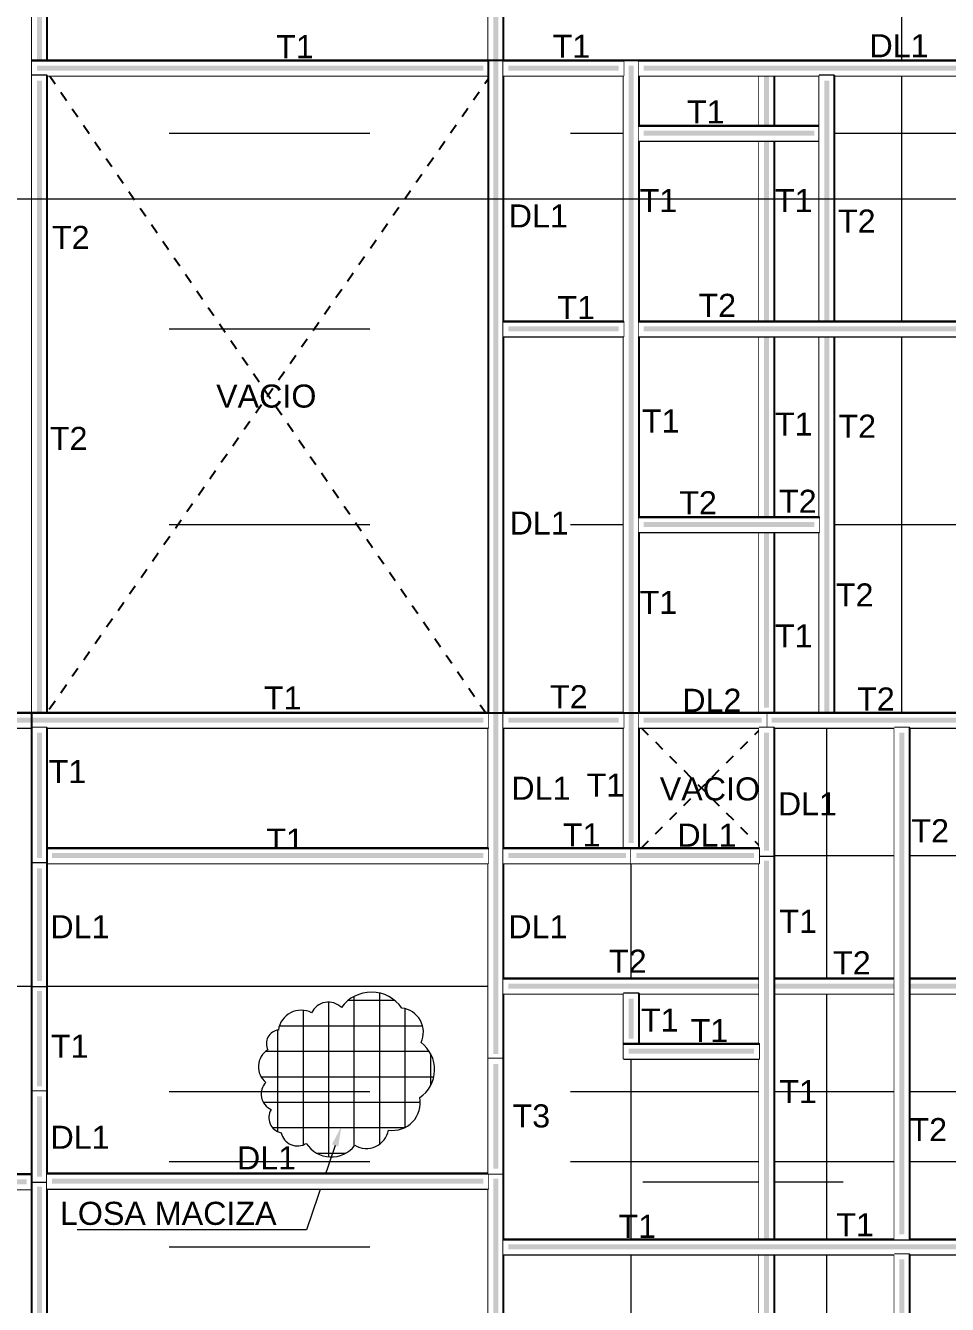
# Model space of a CAD drawing. Header units: metres. Extents: x 14 to 161, y 5 to 309.
# Drawn here: x 120.06 to 129.25, y 214.45 to 227.2 of the extents above; entities that cross this region are included whole.
import ezdxf
from ezdxf import colors
from ezdxf.entities.mleader import LeaderData, LeaderLine
from ezdxf.math import Vec2, Vec3

# ---------------------------------------------------------------- set-up
doc = ezdxf.new("R2010")
doc.units = ezdxf.units.M
doc.set_wipeout_variables(frame=1)
for name, pattern in [('ACAD_ISO05W100', [33, 24, -3, 0, -3, 0, -3]), ('CENTRO2', [0.9, 0.6, -0.1, 0.1, -0.1]), ('LÍNEAS_OCULTAS2', [0.1875, 0.125, -0.0625])]:
    doc.linetypes.add(name, pattern=pattern)
for name, color, linetype, lineweight in [('E-Armado', 2, 'Continuous', 18), ('E-Corte', 2, 'ACAD_ISO05W100', 20), ('E-Ejes', 1, 'CENTRO2', 9), ('E-Textos', 3, 'Continuous', 15)]:
    doc.layers.add(name, color=color, linetype=linetype, lineweight=lineweight)
for name, color, linetype in [('E-Cotas', 2, 'Continuous'), ('E-Dala', 3, 'Continuous'), ('E-Dala 2', 2, 'Continuous'), ('E-Limites', 1, 'Continuous'), ('E-Trabe', 4, 'Continuous'), ('E-Trabe 2', 6, 'Continuous'), ('E-TRABE 3', 8, 'Continuous'), ('E-Vacio', 1, 'LÍNEAS_OCULTAS2')]:
    doc.layers.add(name, color=color, linetype=linetype)
doc.styles.add('General', font='arial.ttf', dxfattribs={"height": 2.3})
doc.linetypes.add('LÍMITE1', pattern='A,6.35,-2.54,[133,ltypeshp.shx,S=2.54,R=0,X=-2.54,Y=0],-2.54,25.4', length=36.83)
doc.linetypes.add('LÍMITE2', pattern='A,6.35,-2.54,[132,ltypeshp.shx,S=2.54,R=0,X=-2.54,Y=0],-2.54,25.4', length=36.83)

# ---------------------------------------------------------------- blocks, each defined once
blk = doc.blocks.new('*U606')
for points in [[(-0.575, -0.075), (7.275, -0.075), (7.275, 0.075), (-0.575, 0.075)], [(-0.525, -0.025), (7.225, -0.025), (7.225, 0.025), (-0.525, 0.025)]]:
    blk.add_lwpolyline(points, close=True)
blk.add_wipeout([(-0.575, -0.075), (7.275, -0.075), (7.275, 0.075), (-0.575, 0.075)])
at = {"linetype": 'ByBlock'}
h = blk.add_hatch(color=256, dxfattribs=at)
h.dxf.hatch_style = 1
h.paths.add_polyline_path([(7.225, -0.025), (7.225, 0.025), (-0.525, 0.025), (-0.525, -0.025)])
blk.add_line((-0.575, 0.075), (7.275, 0.075))
blk = doc.blocks.new('*U612')
for points in [[(-0.5, -0.075), (5.925, -0.075), (5.925, 0.075), (-0.5, 0.075)], [(-0.45, -0.025), (5.875, -0.025), (5.875, 0.025), (-0.45, 0.025)]]:
    blk.add_lwpolyline(points, close=True)
blk.add_wipeout([(-0.5, -0.075), (5.925, -0.075), (5.925, 0.075), (-0.5, 0.075)])
at = {"linetype": 'ByBlock'}
h = blk.add_hatch(color=256, dxfattribs=at)
h.dxf.hatch_style = 1
h.paths.add_polyline_path([(5.875, -0.025), (5.875, 0.025), (-0.45, 0.025), (-0.45, -0.025)])
blk.add_line((-0.5, 0.075), (5.925, 0.075))
blk = doc.blocks.new('*U605')
for points in [[(-0.635, -0.075), (0.59, -0.075), (0.59, 0.075), (-0.635, 0.075)], [(-0.585, -0.025), (0.54, -0.025), (0.54, 0.025), (-0.585, 0.025)]]:
    blk.add_lwpolyline(points, close=True)
blk.add_wipeout([(-0.635, -0.075), (0.59, -0.075), (0.59, 0.075), (-0.635, 0.075)])
at = {"linetype": 'ByBlock'}
h = blk.add_hatch(color=256, dxfattribs=at)
h.dxf.hatch_style = 1
h.paths.add_polyline_path([(0.54, -0.025), (0.54, 0.025), (-0.585, 0.025), (-0.585, -0.025)])
blk.add_line((-0.635, 0.075), (0.59, 0.075))
blk = doc.blocks.new('*U607')
for points in [[(-0.635, -0.075), (10.465, -0.075), (10.465, 0.075), (-0.635, 0.075)], [(-0.585, -0.025), (10.415, -0.025), (10.415, 0.025), (-0.585, 0.025)]]:
    blk.add_lwpolyline(points, close=True)
blk.add_wipeout([(-0.635, -0.075), (10.465, -0.075), (10.465, 0.075), (-0.635, 0.075)])
at = {"linetype": 'ByBlock'}
h = blk.add_hatch(color=256, dxfattribs=at)
h.dxf.hatch_style = 1
h.paths.add_polyline_path([(10.415, -0.025), (10.415, 0.025), (-0.585, 0.025), (-0.585, -0.025)])
blk.add_line((-0.635, 0.075), (10.465, 0.075))
blk = doc.blocks.new('*U592')
for points in [[(-0.5, -0.075), (4.05, -0.075), (4.05, 0.075), (-0.5, 0.075)], [(-0.45, -0.025), (4, -0.025), (4, 0.025), (-0.45, 0.025)]]:
    blk.add_lwpolyline(points, close=True)
blk.add_wipeout([(-0.5, -0.075), (4.05, -0.075), (4.05, 0.075), (-0.5, 0.075)])
at = {"linetype": 'ByBlock'}
h = blk.add_hatch(color=256, dxfattribs=at)
h.dxf.hatch_style = 1
h.paths.add_polyline_path([(4, -0.025), (4, 0.025), (-0.45, 0.025), (-0.45, -0.025)])
blk.add_line((-0.5, 0.075), (4.05, 0.075))
blk = doc.blocks.new('*U608')
for points in [[(-0.5, -0.075), (0.7, -0.075), (0.7, 0.075), (-0.5, 0.075)], [(-0.45, -0.025), (0.65, -0.025), (0.65, 0.025), (-0.45, 0.025)]]:
    blk.add_lwpolyline(points, close=True)
blk.add_wipeout([(-0.5, -0.075), (0.7, -0.075), (0.7, 0.075), (-0.5, 0.075)])
at = {"linetype": 'ByBlock'}
h = blk.add_hatch(color=256, dxfattribs=at)
h.dxf.hatch_style = 1
h.paths.add_polyline_path([(0.65, -0.025), (0.65, 0.025), (-0.45, 0.025), (-0.45, -0.025)])
blk.add_line((-0.5, 0.075), (0.7, 0.075))
blk = doc.blocks.new('*U609')
for points in [[(-0.5, -0.075), (5, -0.075), (5, 0.075), (-0.5, 0.075)], [(-0.45, -0.025), (4.95, -0.025), (4.95, 0.025), (-0.45, 0.025)]]:
    blk.add_lwpolyline(points, close=True)
blk.add_wipeout([(-0.5, -0.075), (5, -0.075), (5, 0.075), (-0.5, 0.075)])
at = {"linetype": 'ByBlock'}
h = blk.add_hatch(color=256, dxfattribs=at)
h.dxf.hatch_style = 1
h.paths.add_polyline_path([(4.95, -0.025), (4.95, 0.025), (-0.45, 0.025), (-0.45, -0.025)])
blk.add_line((-0.5, 0.075), (5, 0.075))
blk = doc.blocks.new('*U611')
for points in [[(-0.5, -0.075), (1.3, -0.075), (1.3, 0.075), (-0.5, 0.075)], [(-0.45, -0.025), (1.25, -0.025), (1.25, 0.025), (-0.45, 0.025)]]:
    blk.add_lwpolyline(points, close=True)
blk.add_wipeout([(-0.5, -0.075), (1.3, -0.075), (1.3, 0.075), (-0.5, 0.075)])
at = {"linetype": 'ByBlock'}
h = blk.add_hatch(color=256, dxfattribs=at)
h.dxf.hatch_style = 1
h.paths.add_polyline_path([(1.25, -0.025), (1.25, 0.025), (-0.45, 0.025), (-0.45, -0.025)])
blk.add_line((-0.5, 0.075), (1.3, 0.075))
blk = doc.blocks.new('*U631')
for points in [[(-0.425, -0.075), (3.975, -0.075), (3.975, 0.075), (-0.425, 0.075)], [(-0.375, -0.025), (3.925, -0.025), (3.925, 0.025), (-0.375, 0.025)]]:
    blk.add_lwpolyline(points, close=True)
blk.add_wipeout([(-0.425, -0.075), (3.975, -0.075), (3.975, 0.075), (-0.425, 0.075)])
at = {"linetype": 'ByBlock'}
h = blk.add_hatch(color=256, dxfattribs=at)
h.dxf.hatch_style = 1
h.paths.add_polyline_path([(3.925, -0.025), (3.925, 0.025), (-0.375, 0.025), (-0.375, -0.025)])
blk.add_line((-0.425, 0.075), (3.975, 0.075))
blk = doc.blocks.new('*U618')
for points in [[(-0.635, -0.075), (5.79, -0.075), (5.79, 0.075), (-0.635, 0.075)], [(-0.585, -0.025), (5.74, -0.025), (5.74, 0.025), (-0.585, 0.025)]]:
    blk.add_lwpolyline(points, close=True)
blk.add_wipeout([(-0.635, -0.075), (5.79, -0.075), (5.79, 0.075), (-0.635, 0.075)])
at = {"linetype": 'ByBlock'}
h = blk.add_hatch(color=256, dxfattribs=at)
h.dxf.hatch_style = 1
h.paths.add_polyline_path([(5.74, -0.025), (5.74, 0.025), (-0.585, 0.025), (-0.585, -0.025)])
blk.add_line((-0.635, 0.075), (5.79, 0.075))
blk = doc.blocks.new('*U619')
for points in [[(-0.575, -0.075), (4.925, -0.075), (4.925, 0.075), (-0.575, 0.075)], [(-0.525, -0.025), (4.875, -0.025), (4.875, 0.025), (-0.525, 0.025)]]:
    blk.add_lwpolyline(points, close=True)
blk.add_wipeout([(-0.575, -0.075), (4.925, -0.075), (4.925, 0.075), (-0.575, 0.075)])
at = {"linetype": 'ByBlock'}
h = blk.add_hatch(color=256, dxfattribs=at)
h.dxf.hatch_style = 1
h.paths.add_polyline_path([(4.875, -0.025), (4.875, 0.025), (-0.525, 0.025), (-0.525, -0.025)])
blk.add_line((-0.575, 0.075), (4.925, 0.075))
blk = doc.blocks.new('*U624')
for points in [[(-0.65, -0.075), (7.335, -0.075), (7.335, 0.075), (-0.65, 0.075)], [(-0.6, -0.025), (7.285, -0.025), (7.285, 0.025), (-0.6, 0.025)]]:
    blk.add_lwpolyline(points, close=True)
blk.add_wipeout([(-0.65, -0.075), (7.335, -0.075), (7.335, 0.075), (-0.65, 0.075)])
at = {"linetype": 'ByBlock'}
h = blk.add_hatch(color=256, dxfattribs=at)
h.dxf.hatch_style = 1
h.paths.add_polyline_path([(7.285, -0.025), (7.285, 0.025), (-0.6, 0.025), (-0.6, -0.025)])
blk.add_line((-0.65, 0.075), (7.335, 0.075))
blk = doc.blocks.new('*U630')
for points in [[(-0.5, -0.075), (5.25, -0.075), (5.25, 0.075), (-0.5, 0.075)], [(-0.45, -0.025), (5.2, -0.025), (5.2, 0.025), (-0.45, 0.025)]]:
    blk.add_lwpolyline(points, close=True)
blk.add_wipeout([(-0.5, -0.075), (5.25, -0.075), (5.25, 0.075), (-0.5, 0.075)])
at = {"linetype": 'ByBlock'}
h = blk.add_hatch(color=256, dxfattribs=at)
h.dxf.hatch_style = 1
h.paths.add_polyline_path([(5.2, -0.025), (5.2, 0.025), (-0.45, 0.025), (-0.45, -0.025)])
blk.add_line((-0.5, 0.075), (5.25, 0.075))
blk = doc.blocks.new('*U598')
for points in [[(-0.5, -0.075), (0.775, -0.075), (0.775, 0.075), (-0.5, 0.075)], [(-0.45, -0.025), (0.725, -0.025), (0.725, 0.025), (-0.45, 0.025)]]:
    blk.add_lwpolyline(points, close=True)
blk.add_wipeout([(-0.5, -0.075), (0.775, -0.075), (0.775, 0.075), (-0.5, 0.075)])
at = {"linetype": 'ByBlock'}
h = blk.add_hatch(color=256, dxfattribs=at)
h.dxf.hatch_style = 1
h.paths.add_polyline_path([(0.725, -0.025), (0.725, 0.025), (-0.45, 0.025), (-0.45, -0.025)])
blk.add_line((-0.5, 0.075), (0.775, 0.075))
blk = doc.blocks.new('*U647')
for points in [[(-0.575, -0.075), (1.225, -0.075), (1.225, 0.075), (-0.575, 0.075)], [(-0.525, -0.025), (1.175, -0.025), (1.175, 0.025), (-0.525, 0.025)]]:
    blk.add_lwpolyline(points, close=True)
blk.add_wipeout([(-0.575, -0.075), (1.225, -0.075), (1.225, 0.075), (-0.575, 0.075)])
at = {"linetype": 'ByBlock'}
h = blk.add_hatch(color=256, dxfattribs=at)
h.dxf.hatch_style = 1
h.paths.add_polyline_path([(1.175, -0.025), (1.175, 0.025), (-0.525, 0.025), (-0.525, -0.025)])
blk.add_line((-0.575, 0.075), (1.225, 0.075))
blk = doc.blocks.new('*U634')
for points in [[(-0.575, -0.075), (0.625, -0.075), (0.625, 0.075), (-0.575, 0.075)], [(-0.525, -0.025), (0.575, -0.025), (0.575, 0.025), (-0.525, 0.025)]]:
    blk.add_lwpolyline(points, close=True)
blk.add_wipeout([(-0.575, -0.075), (0.625, -0.075), (0.625, 0.075), (-0.575, 0.075)])
at = {"linetype": 'ByBlock'}
h = blk.add_hatch(color=256, dxfattribs=at)
h.dxf.hatch_style = 1
h.paths.add_polyline_path([(0.575, -0.025), (0.575, 0.025), (-0.525, 0.025), (-0.525, -0.025)])
blk.add_line((-0.575, 0.075), (0.625, 0.075))
blk = doc.blocks.new('*U636')
for points in [[(-0.65, -0.075), (3.725, -0.075), (3.725, 0.075), (-0.65, 0.075)], [(-0.6, -0.025), (3.675, -0.025), (3.675, 0.025), (-0.6, 0.025)]]:
    blk.add_lwpolyline(points, close=True)
blk.add_wipeout([(-0.65, -0.075), (3.725, -0.075), (3.725, 0.075), (-0.65, 0.075)])
at = {"linetype": 'ByBlock'}
h = blk.add_hatch(color=256, dxfattribs=at)
h.dxf.hatch_style = 1
h.paths.add_polyline_path([(3.675, -0.025), (3.675, 0.025), (-0.6, 0.025), (-0.6, -0.025)])
blk.add_line((-0.65, 0.075), (3.725, 0.075))
blk = doc.blocks.new('*U643')
for points in [[(-0.575, -0.075), (6.35, -0.075), (6.35, 0.075), (-0.575, 0.075)], [(-0.525, -0.025), (6.3, -0.025), (6.3, 0.025), (-0.525, 0.025)]]:
    blk.add_lwpolyline(points, close=True)
blk.add_wipeout([(-0.575, -0.075), (6.35, -0.075), (6.35, 0.075), (-0.575, 0.075)])
at = {"linetype": 'ByBlock'}
h = blk.add_hatch(color=256, dxfattribs=at)
h.dxf.hatch_style = 1
h.paths.add_polyline_path([(6.3, -0.025), (6.3, 0.025), (-0.525, 0.025), (-0.525, -0.025)])
blk.add_line((-0.575, 0.075), (6.35, 0.075))
blk = doc.blocks.new('*U635')
for points in [[(-0.575, -0.075), (0.7, -0.075), (0.7, 0.075), (-0.575, 0.075)], [(-0.525, -0.025), (0.65, -0.025), (0.65, 0.025), (-0.525, 0.025)]]:
    blk.add_lwpolyline(points, close=True)
blk.add_wipeout([(-0.575, -0.075), (0.7, -0.075), (0.7, 0.075), (-0.575, 0.075)])
at = {"linetype": 'ByBlock'}
h = blk.add_hatch(color=256, dxfattribs=at)
h.dxf.hatch_style = 1
h.paths.add_polyline_path([(0.65, -0.025), (0.65, 0.025), (-0.525, 0.025), (-0.525, -0.025)])
blk.add_line((-0.575, 0.075), (0.7, 0.075))
blk = doc.blocks.new('*U632')
for points in [[(-0.5, -0.075), (0.85, -0.075), (0.85, 0.075), (-0.5, 0.075)], [(-0.45, -0.025), (0.8, -0.025), (0.8, 0.025), (-0.45, 0.025)]]:
    blk.add_lwpolyline(points, close=True)
blk.add_wipeout([(-0.5, -0.075), (0.85, -0.075), (0.85, 0.075), (-0.5, 0.075)])
at = {"linetype": 'ByBlock'}
h = blk.add_hatch(color=256, dxfattribs=at)
h.dxf.hatch_style = 1
h.paths.add_polyline_path([(0.8, -0.025), (0.8, 0.025), (-0.45, 0.025), (-0.45, -0.025)])
blk.add_line((-0.5, 0.075), (0.85, 0.075))
blk = doc.blocks.new('*U637')
for points in [[(-0.5, -0.075), (0.55, -0.075), (0.55, 0.075), (-0.5, 0.075)], [(-0.45, -0.025), (0.5, -0.025), (0.5, 0.025), (-0.45, 0.025)]]:
    blk.add_lwpolyline(points, close=True)
blk.add_wipeout([(-0.5, -0.075), (0.55, -0.075), (0.55, 0.075), (-0.5, 0.075)])
at = {"linetype": 'ByBlock'}
h = blk.add_hatch(color=256, dxfattribs=at)
h.dxf.hatch_style = 1
h.paths.add_polyline_path([(0.5, -0.025), (0.5, 0.025), (-0.45, 0.025), (-0.45, -0.025)])
blk.add_line((-0.5, 0.075), (0.55, 0.075))
blk = doc.blocks.new('*U641')
for points in [[(-0.575, -0.075), (2.745, -0.075), (2.745, 0.075), (-0.575, 0.075)], [(-0.525, -0.025), (2.695, -0.025), (2.695, 0.025), (-0.525, 0.025)]]:
    blk.add_lwpolyline(points, close=True)
blk.add_wipeout([(-0.575, -0.075), (2.745, -0.075), (2.745, 0.075), (-0.575, 0.075)])
at = {"linetype": 'ByBlock'}
h = blk.add_hatch(color=256, dxfattribs=at)
h.dxf.hatch_style = 1
h.paths.add_polyline_path([(2.695, -0.025), (2.695, 0.025), (-0.525, 0.025), (-0.525, -0.025)])
blk.add_line((-0.575, 0.075), (2.745, 0.075))
blk = doc.blocks.new('*U640')
for points in [[(0.319, -0.075), (3.65, -0.075), (3.65, 0.075), (0.319, 0.075)], [(0.369, -0.025), (3.6, -0.025), (3.6, 0.025), (0.369, 0.025)]]:
    blk.add_lwpolyline(points, close=True)
blk.add_wipeout([(0.319, -0.075), (3.65, -0.075), (3.65, 0.075), (0.319, 0.075)])
at = {"linetype": 'ByBlock'}
h = blk.add_hatch(color=256, dxfattribs=at)
h.dxf.hatch_style = 1
h.paths.add_polyline_path([(3.6, -0.025), (3.6, 0.025), (0.369, 0.025), (0.369, -0.025)])
blk.add_line((0.319, 0.075), (3.65, 0.075))
blk = doc.blocks.new('*U644')
for points in [[(-0.5, -0.075), (5.92, -0.075), (5.92, 0.075), (-0.5, 0.075)], [(-0.45, -0.025), (5.87, -0.025), (5.87, 0.025), (-0.45, 0.025)]]:
    blk.add_lwpolyline(points, close=True)
blk.add_wipeout([(-0.5, -0.075), (5.92, -0.075), (5.92, 0.075), (-0.5, 0.075)])
at = {"linetype": 'ByBlock'}
h = blk.add_hatch(color=256, dxfattribs=at)
h.dxf.hatch_style = 1
h.paths.add_polyline_path([(5.87, -0.025), (5.87, 0.025), (-0.45, 0.025), (-0.45, -0.025)])
blk.add_line((-0.5, 0.075), (5.92, 0.075))
blk = doc.blocks.new('*U638')
for points in [[(-0.635, -0.075), (0.264, -0.075), (0.264, 0.075), (-0.635, 0.075)], [(-0.585, -0.025), (0.214, -0.025), (0.214, 0.025), (-0.585, 0.025)]]:
    blk.add_lwpolyline(points, close=True)
blk.add_wipeout([(-0.635, -0.075), (0.264, -0.075), (0.264, 0.075), (-0.635, 0.075)])
at = {"linetype": 'ByBlock'}
h = blk.add_hatch(color=256, dxfattribs=at)
h.dxf.hatch_style = 1
h.paths.add_polyline_path([(0.214, -0.025), (0.214, 0.025), (-0.585, 0.025), (-0.585, -0.025)])
blk.add_line((-0.635, 0.075), (0.264, 0.075))
blk = doc.blocks.new('*U1002')
for points in [[(-0.575, -0.075), (3.825, -0.075), (3.825, 0.075), (-0.575, 0.075)], [(-0.525, -0.025), (3.775, -0.025), (3.775, 0.025), (-0.525, 0.025)]]:
    blk.add_lwpolyline(points, close=True)
blk.add_wipeout([(-0.575, -0.075), (3.825, -0.075), (3.825, 0.075), (-0.575, 0.075)])
at = {"linetype": 'ByBlock'}
h = blk.add_hatch(color=256, dxfattribs=at)
h.dxf.hatch_style = 1
h.paths.add_polyline_path([(3.775, -0.025), (3.775, 0.025), (-0.525, 0.025), (-0.525, -0.025)])
blk.add_line((-0.575, 0.075), (3.825, 0.075))
blk = doc.blocks.new('*U582')
for points in [[(-0.5, -0.075), (0, -0.075), (0, 0.075), (-0.5, 0.075)], [(-0.45, -0.025), (-0.05, -0.025), (-0.05, 0.025), (-0.45, 0.025)]]:
    blk.add_lwpolyline(points, close=True)
blk.add_wipeout([(-0.5, -0.075), (0, -0.075), (0, 0.075), (-0.5, 0.075)])
at = {"linetype": 'ByBlock'}
h = blk.add_hatch(color=256, dxfattribs=at)
h.dxf.hatch_style = 1
h.paths.add_polyline_path([(-0.45, 0.025), (-0.45, -0.025), (-0.05, -0.025), (-0.05, 0.025)])
blk.add_line((-0.5, 0.075), (0, 0.075))
blk = doc.blocks.new('*U645')
for points in [[(-0.5, -0.075), (4.45, -0.075), (4.45, 0.075), (-0.5, 0.075)], [(-0.45, -0.025), (4.4, -0.025), (4.4, 0.025), (-0.45, 0.025)]]:
    blk.add_lwpolyline(points, close=True)
blk.add_wipeout([(-0.5, -0.075), (4.45, -0.075), (4.45, 0.075), (-0.5, 0.075)])
at = {"linetype": 'ByBlock'}
h = blk.add_hatch(color=256, dxfattribs=at)
h.dxf.hatch_style = 1
h.paths.add_polyline_path([(4.4, -0.025), (4.4, 0.025), (-0.45, 0.025), (-0.45, -0.025)])
blk.add_line((-0.5, 0.075), (4.45, 0.075))
blk = doc.blocks.new('*U646')
for points in [[(-0.5, -0.075), (1.945, -0.075), (1.945, 0.075), (-0.5, 0.075)], [(-0.45, -0.025), (1.895, -0.025), (1.895, 0.025), (-0.45, 0.025)]]:
    blk.add_lwpolyline(points, close=True)
blk.add_wipeout([(-0.5, -0.075), (1.945, -0.075), (1.945, 0.075), (-0.5, 0.075)])
at = {"linetype": 'ByBlock'}
h = blk.add_hatch(color=256, dxfattribs=at)
h.dxf.hatch_style = 1
h.paths.add_polyline_path([(1.895, -0.025), (1.895, 0.025), (-0.45, 0.025), (-0.45, -0.025)])
blk.add_line((-0.5, 0.075), (1.945, 0.075))
blk = doc.blocks.new('*U648')
for points in [[(-0.635, -0.075), (0.64, -0.075), (0.64, 0.075), (-0.635, 0.075)], [(-0.585, -0.025), (0.59, -0.025), (0.59, 0.025), (-0.585, 0.025)]]:
    blk.add_lwpolyline(points, close=True)
blk.add_wipeout([(-0.635, -0.075), (0.64, -0.075), (0.64, 0.075), (-0.635, 0.075)])
at = {"linetype": 'ByBlock'}
h = blk.add_hatch(color=256, dxfattribs=at)
h.dxf.hatch_style = 1
h.paths.add_polyline_path([(0.59, -0.025), (0.59, 0.025), (-0.585, 0.025), (-0.585, -0.025)])
blk.add_line((-0.635, 0.075), (0.64, 0.075))
blk = doc.blocks.new('*U649')
for points in [[(-0.65, -0.075), (0.625, -0.075), (0.625, 0.075), (-0.65, 0.075)], [(-0.6, -0.025), (0.575, -0.025), (0.575, 0.025), (-0.6, 0.025)]]:
    blk.add_lwpolyline(points, close=True)
blk.add_wipeout([(-0.65, -0.075), (0.625, -0.075), (0.625, 0.075), (-0.65, 0.075)])
at = {"linetype": 'ByBlock'}
h = blk.add_hatch(color=256, dxfattribs=at)
h.dxf.hatch_style = 1
h.paths.add_polyline_path([(0.575, -0.025), (0.575, 0.025), (-0.6, 0.025), (-0.6, -0.025)])
blk.add_line((-0.65, 0.075), (0.625, 0.075))
blk = doc.blocks.new('*U650')
for points in [[(-0.635, -0.075), (4.465, -0.075), (4.465, 0.075), (-0.635, 0.075)], [(-0.585, -0.025), (4.415, -0.025), (4.415, 0.025), (-0.585, 0.025)]]:
    blk.add_lwpolyline(points, close=True)
blk.add_wipeout([(-0.635, -0.075), (4.465, -0.075), (4.465, 0.075), (-0.635, 0.075)])
at = {"linetype": 'ByBlock'}
h = blk.add_hatch(color=256, dxfattribs=at)
h.dxf.hatch_style = 1
h.paths.add_polyline_path([(4.415, -0.025), (4.415, 0.025), (-0.585, 0.025), (-0.585, -0.025)])
blk.add_line((-0.635, 0.075), (4.465, 0.075))
blk = doc.blocks.new('*U1003')
for points in [[(-0.5, -0.075), (0.644, -0.075), (0.644, 0.075), (-0.5, 0.075)], [(-0.45, -0.025), (0.594, -0.025), (0.594, 0.025), (-0.45, 0.025)]]:
    blk.add_lwpolyline(points, close=True)
blk.add_wipeout([(-0.5, -0.075), (0.644, -0.075), (0.644, 0.075), (-0.5, 0.075)])
at = {"linetype": 'ByBlock'}
h = blk.add_hatch(color=256, dxfattribs=at)
h.dxf.hatch_style = 1
h.paths.add_polyline_path([(0.594, -0.025), (0.594, 0.025), (-0.45, 0.025), (-0.45, -0.025)])
blk.add_line((-0.5, 0.075), (0.644, 0.075))

msp = doc.modelspace()

# ---------------------------------------------------------------- hatches: boundary and pattern name
at = {"layer": 'E-Armado'}
h = msp.add_hatch(dxfattribs=at)
h.set_pattern_fill('NET', color=4, scale=0.08, style=0)
h.set_pattern_definition([(0, (-4483.96817, -13.40345), (0, 0.254), []), (90, (-4483.96817, -13.40345), (-0.254, 2e-17), [])])
h.paths.add_polyline_path([(123.20994, 217.41029, 0.52056705), (122.91249, 217.35745, 0.52056705), (122.582, 217.18572, 0.52056705), (122.47625, 216.98756, 0.52056705), (122.45642, 216.66391, 0.52056705), (122.50929, 216.3931, 0.52056705), (122.60844, 216.16193, 0.52056705), (122.85962, 216.05624, 0.52056705), (123.34213, 216.03643, 0.52056705), (123.67924, 216.18835, 0.52056705), (123.9899, 216.512, 0.52056705), (124.00312, 217.06022, 0.52056705), (123.81143, 217.40369, 0.52056705)])

# ---------------------------------------------------------------- linework, layer by layer
msp.add_lwpolyline([(123.20994, 217.41029, 0.52056705), (122.91249, 217.35745, 0.52056705), (122.582, 217.18572, 0.52056705), (122.47625, 216.98756, 0.52056705), (122.45642, 216.66391, 0.52056705), (122.50929, 216.3931, 0.52056705), (122.60844, 216.16193, 0.52056705), (122.85962, 216.05624, 0.52056705), (123.34213, 216.03643, 0.52056705), (123.67924, 216.18835, 0.52056705), (123.9899, 216.512, 0.52056705), (124.00312, 217.06022, 0.52056705), (123.81143, 217.40369, 0.52056705)], format="xyb", close=True, dxfattribs=at)
at = {"layer": 'E-Dala', "color": 3, "linetype": 'LÍMITE2', "ltscale": 0.1}
msp.add_line((127.44819, 218.92365), (126.09819, 218.92365), dxfattribs=at)
at = {"layer": 'E-Ejes', "ltscale": 20}
for points in [[(120.19819, 209.92365), (120.19819, 236.15069), (120.19819, 236.15069)], [(124.74819, 209.92365), (124.74819, 236.15069), (124.74819, 236.15069)], [(126.09819, 209.92365), (126.09819, 236.15069), (126.09819, 236.15069)], [(127.44819, 209.92365), (127.44819, 236.15069), (127.44819, 236.15069)], [(128.04819, 209.89629), (128.04819, 236.12333), (128.04819, 236.12333)], [(128.79819, 209.92365), (128.79819, 236.15069), (128.79819, 236.15069)], [(128.79819, 220.27365), (128.79819, 228.07365)], [(107.49328, 226.77365), (135.16914, 226.77365)], [(107.49328, 226.12365), (135.16914, 226.12365)], [(107.49328, 224.17365), (135.16914, 224.17365)], [(107.49328, 222.22365), (135.16914, 222.22365)], [(107.49328, 220.27365), (135.16914, 220.27365)], [(107.49328, 218.92365), (135.16914, 218.92365)], [(107.49328, 217.62365), (135.16914, 217.62365)], [(118.84819, 217.62365), (124.74819, 217.62365)], [(107.49328, 216.57365), (135.16914, 216.57365)], [(107.49328, 215.87365), (135.16914, 215.87365)], [(106.97523, 215.5373), (107.49328, 215.5373), (107.49328, 215.67405), (112.21319, 215.67405), (135.16914, 215.67405), (135.16914, 215.5373), (135.6872, 215.5373)], [(107.49328, 215.02365), (135.16914, 215.02365)]]:
    msp.add_lwpolyline(points, dxfattribs=at)
at = {"layer": 'E-Trabe', "color": 4, "linetype": 'LÍMITE1', "ltscale": 0.1}
for p, q in [((118.84819, 220.27365), (120.19819, 220.27365)), ((126.09819, 216.97365), (127.44819, 216.97365))]:
    msp.add_line(p, q, dxfattribs=at)
at = {"layer": 'E-Vacio', "ltscale": 0.5}
for p, q in [((124.69809, 226.69865), (120.22319, 220.27365)), ((120.29809, 226.69883), (124.69809, 220.27365)), ((126.19819, 220.19865), (127.39819, 218.99865)), ((127.39819, 220.19865), (126.19819, 218.99865))]:
    msp.add_line(p, q, dxfattribs=at)

# ---------------------------------------------------------------- texts
at = {"layer": 'E-Textos', "ltscale": 0.5, "char_height": 0.23, "attachment_point": 1, "style": 'General'}
for s, insert, width in [('T1', (122.55857, 227.10222), 0.316244), ('T1', (125.31571, 227.10639), 0.316244), ('DL1', (128.47429, 227.11142), 0.316244), ('T1', (126.65482, 226.45267), 0.316244), ('T1', (126.18308, 225.569), 0.316244), ('T1', (127.53204, 225.569), 0.316244), ('DL1', (124.87767, 225.41503), 0.316244), ('T2', (128.16018, 225.36343), 0.316244), ('T2', (120.32355, 225.20101), 0.316244), ('T1', (125.36303, 224.5022), 0.316244), ('T2', (126.76965, 224.52393), 0.316244), ('VACIO', (121.96064, 223.61971), 1.116979), ('T1', (126.20504, 223.37093), 0.316244), ('T1', (127.53204, 223.34021), 0.316244), ('T2', (128.16491, 223.31928), 0.316244), ('T2', (120.30283, 223.1975), 0.316244), ('T2', (126.57761, 222.55635), 0.316244), ('T2', (127.57234, 222.57072), 0.316244), ('DL1', (124.88591, 222.35388), 0.316244), ('T1', (126.18308, 221.56265), 0.316244), ('T2', (128.1392, 221.63719), 0.316244), ('T1', (127.53204, 221.22973), 0.316244), ('T1', (122.43624, 220.61073), 0.316244), ('T2', (125.29007, 220.62265), 0.316244), ('DL2', (126.60797, 220.58738), 0.316244), ('T2', (128.35119, 220.60004), 0.316244), ('T1', (120.29099, 219.8769), 0.316244), ('DL1', (124.90362, 219.71055), 0.316244), ('T1', (125.65399, 219.74175), 0.316244), ('VACIO', (126.3833, 219.70394), 1.116979), ('DL1', (127.56087, 219.55521), 0.316244), ('T1', (125.41693, 219.2451), 0.316244), ('T2', (128.89212, 219.28681), 0.316244), ('T1', (122.4613, 219.19405), 0.316244), ('DL1', (126.5588, 219.24291), 0.316244), ('T1', (127.57615, 218.38403), 0.316244), ('DL1', (120.30783, 218.33045), 0.316244), ('DL1', (124.8734, 218.32989), 0.316244), ('T2', (125.87705, 217.98711), 0.316244), ('T2', (128.11147, 217.97062), 0.316244), ('T1', (126.19646, 217.39933), 0.316244), ('T1', (126.69082, 217.29476), 0.316244), ('T1', (120.31307, 217.13987), 0.316244), ('T1', (127.57557, 216.6868), 0.316244), ('T3', (124.91561, 216.44455), 0.316244), ('DL1', (120.30928, 216.23205), 0.316244), ('T2', (128.87319, 216.308), 0.316244), ('DL1', (122.168, 216.02615), 0.316244), ('T1', (125.97163, 215.34378), 0.316244), ('T1', (128.1428, 215.35959), 0.316244)]:
    msp.add_mtext(s, dxfattribs=dict(at, insert=insert, width=width))

# ---------------------------------------------------------------- leaders
at = {"layer": 'E-Cotas', "ltscale": 0.5}
ml = msp.add_multileader_mtext('Standard', dxfattribs=at)
ml.set_content('\\A1;LOSA MACIZA', color=3, style='General')
ml.set_leader_properties(color=2, linetype='Continuous', lineweight=15)
ml.build(insert=Vec2(0, 0))
ml.multileader.update_dxf_attribs({"text_left_attachment_type": 5, "text_right_attachment_type": 5, "dogleg_length": 3, "arrow_head_size": 0.2, "scale": 0.1})
ctx = ml.context
ctx.base_point, ctx.scale, ctx.char_height, ctx.arrow_head_size, ctx.landing_gap_size, ctx.plane_origin = Vec3(120.42579, 215.19351), 0.1, 0.23, 0.2, 0, Vec3(117.99776, 214.237)
ctx.left_attachment, ctx.right_attachment, ctx.text_align_type = 5, 5, 2
notes = []
notes.append((ctx, [(1, (1, 1, 0), (122.8631, 215.19351), (-1, 0), 0.3, [(0, [(123.20994, 216.22478)], 0, [])])]))
ctx.mtext.insert, ctx.mtext.alignment, ctx.mtext.flow_direction = Vec3(122.5631, 215.47359), 3, 5
for ctx, leaders in notes:
    for number, flags, end, landing, length, lines in leaders:
        leader = LeaderData()
        leader.index, (leader.has_last_leader_line, leader.has_dogleg_vector, leader.attachment_direction) = number, flags
        leader.last_leader_point, leader.dogleg_vector, leader.dogleg_length = Vec3(end), Vec3(landing), length
        for number, points, colour, breaks in lines:
            line = LeaderLine()
            line.index, line.vertices, line.color, line.breaks = number, Vec3.list(points), colors.encode_raw_color(colour), breaks
            leader.lines.append(line)
        ctx.leaders.append(leader)

# ---------------------------------------------------------------- next in the draw order: block references
at = {"layer": 'E-Dala', "rotation": 270}
for name, p in [('*U605', (120.19819, 227.36316)), ('*U607', (124.74819, 227.36316))]:
    msp.add_blockref(name, p, dxfattribs=at)
at = {"layer": 'E-Trabe', "rotation": 270}
for name, p in [('*U606', (126.09819, 226.27365)), ('*U612', (127.44819, 226.27365)), ('*U637', (120.19819, 217.12365)), ('*U640', (124.74819, 216.07365))]:
    msp.add_blockref(name, p, dxfattribs=at)
at = {"layer": 'E-Trabe 2'}
msp.add_blockref('*U624', (112.78819, 215.67405), dxfattribs=at)

# ---------------------------------------------------------------- next in the draw order: block references
at = {"layer": 'E-Dala'}
msp.add_blockref('*U609', (126.67319, 226.77365), dxfattribs=at)
at = {"layer": 'E-Trabe'}
for name, p in [('*U592', (120.62319, 226.77365)), ('*U608', (125.32319, 226.77365)), ('*U611', (126.67319, 226.12365)), ('*U608', (125.32319, 224.17365)), ('*U631', (120.69819, 218.92365)), ('*U598', (125.32319, 218.92365))]:
    msp.add_blockref(name, p, dxfattribs=at)
at = {"layer": 'E-Trabe', "rotation": 270}
msp.add_blockref('*U641', (120.19819, 215.09905), dxfattribs=at)
at = {"layer": 'E-Trabe 2'}
for name, p in [('*U634', (125.39819, 220.27365)), ('*U643', (125.39819, 217.62365))]:
    msp.add_blockref(name, p, dxfattribs=at)

# ---------------------------------------------------------------- next in the draw order: block references
at = {"layer": 'E-Dala', "rotation": 270}
msp.add_blockref('*U638', (120.19819, 215.93816), dxfattribs=at)
at = {"layer": 'E-Trabe', "rotation": 270}
for name, p in [('*U644', (127.44819, 218.42365)), ('*U582', (126.09819, 217.04865))]:
    msp.add_blockref(name, p, dxfattribs=at)
at = {"layer": 'E-Trabe 2', "rotation": 270}
for p in [(120.19819, 226.06316), (128.04819, 226.06316)]:
    msp.add_blockref('*U618', p, dxfattribs=at)

# ---------------------------------------------------------------- next in the draw order: linework, layer by layer
at = {"layer": 'E-Corte', "color": 2}
msp.add_lwpolyline([(108.21563, 225.71248), (108.21563, 225.47109), (134.53209, 225.47109), (134.53209, 225.71248)], dxfattribs=at)

# ---------------------------------------------------------------- next in the draw order: block references
at = {"layer": 'E-Dala'}
msp.add_blockref('*U1002', (120.84819, 215.67943), dxfattribs=at)
at = {"layer": 'E-Trabe'}
for name, p in [('*U630', (119.42319, 220.27365)), ('*U632', (126.52319, 216.97365)), ('*U645', (125.32319, 215.02365))]:
    msp.add_blockref(name, p, dxfattribs=at)
at = {"layer": 'E-Trabe 2'}
for name, p in [('*U619', (126.74819, 224.17365)), ('*U647', (126.74819, 222.22365)), ('*U636', (128.09819, 220.27365))]:
    msp.add_blockref(name, p, dxfattribs=at)

# ---------------------------------------------------------------- next in the draw order: block references
at = {"layer": 'E-Dala 2', "color": 2}
msp.add_blockref('*U635', (126.74819, 220.27365), dxfattribs=at)
at = {"layer": 'E-Trabe', "rotation": 270}
for name, p in [('*U632', (120.19819, 219.69865)), ('*U646', (128.79819, 214.44865))]:
    msp.add_blockref(name, p, dxfattribs=at)
at = {"layer": 'E-Trabe 2', "rotation": 270}
msp.add_blockref('*U650', (128.79819, 219.56316), dxfattribs=at)

# ---------------------------------------------------------------- next in the draw order: linework, layer by layer
at = {"layer": 'E-Limites', "ltscale": 0.5}
msp.add_lwpolyline([(124.67319, 220.34865), (131.82319, 220.34865), (131.82319, 226.84865), (124.67319, 226.84865)], close=True, dxfattribs=at)

# ---------------------------------------------------------------- next in the draw order: block references
at = {"layer": 'E-Dala', "rotation": 270}
for name, p in [('*U648', (127.44819, 219.56316)), ('*U605', (120.19819, 218.21316))]:
    msp.add_blockref(name, p, dxfattribs=at)

# ---------------------------------------------------------------- next in the draw order: block references
at = {"layer": 'E-Dala'}
msp.add_blockref('*U649', (126.74819, 218.92365), dxfattribs=at)

# ---------------------------------------------------------------- next in the draw order: linework, layer by layer
at = {"layer": 'E-Limites', "ltscale": 0.5}
msp.add_lwpolyline([(120.12319, 220.34865), (131.82319, 220.34865), (131.82319, 212.35403), (120.12319, 212.35403), (120.12319, 220.34865)], dxfattribs=at)

# ---------------------------------------------------------------- next in the draw order: block references
at = {"layer": 'E-TRABE 3', "rotation": 270}
msp.add_blockref('*U1003', (124.74819, 216.39865), dxfattribs=at)

doc.saveas('drawing.dxf')
